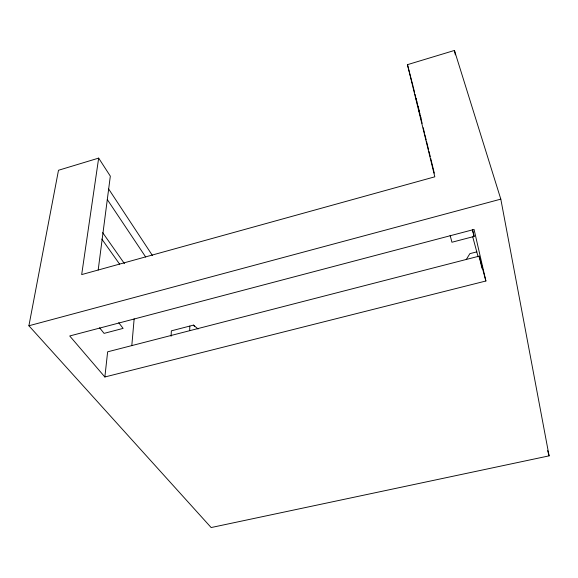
<?xml version="1.0" encoding="UTF-8"?>
<svg xmlns="http://www.w3.org/2000/svg" width="578" height="578" viewBox="0 0 578 578"><rect width="100%" height="100%" fill="white"/><g stroke="black" fill="none" stroke-linecap="round" stroke-linejoin="round"><path stroke-width="0.87" d="M189.685 330.486L189.83 326.064M171.088 336.223L171.355 330.84L193.543 325.103L198.052 329.012M131.806 345.644L134.154 318.81M104.864 376.986L107.638 351.821L479.169 256.141L485.888 281.002L104.864 376.986L69.721 335.977L474.068 229.452L485.888 281.002M98.188 269.998L110.326 176.153L98.665 158.105L58.494 170.264L28.9 325.768L211.151 527.548L549.1 455.854L500.808 199.135L454.438 50.452L407.461 64.664L434.822 176.81L81.679 274.593L98.665 158.105M466.251 259.558L469.878 253.655L476.857 251.849M28.9 325.768L500.808 199.135M472.522 229.466L474.133 236.431L451.931 242.247L450.132 235.369M99.582 327.777L104.083 333.376L123.114 328.391L118.75 322.726M101.822 239.061L119.581 264.103M102.66 232.623L124.443 263.633M107.298 199.569L145.707 257.037M193.543 325.103L194.533 326.592M108.664 189.006L152.469 255.555M547.619 450.652L549.1 455.854M472.501 230.405L474.133 236.431M472.746 236.893L478.143 256.943M407.461 64.664L413.01 86.057M416.933 101.887L416.03 98.39L416.442 100.081M418.067 106.251L418.747 108.874M419.874 113.787L418.508 108.541L422.135 123.374M420.322 115.535L421.008 118.158M413.212 86.881L414.621 92.639M415.026 94.279L415.828 97.566M416.854 101.779L418.096 106.851M423.197 127.738L424.476 132.976M424.902 134.717L426.188 139.955M426.615 141.697L428.529 149.55M428.955 151.299L430.234 156.53M430.661 158.278L434.288 173.111M479.169 256.141L481.973 268.322M454.438 50.452L455.356 54.859"/></g></svg>
